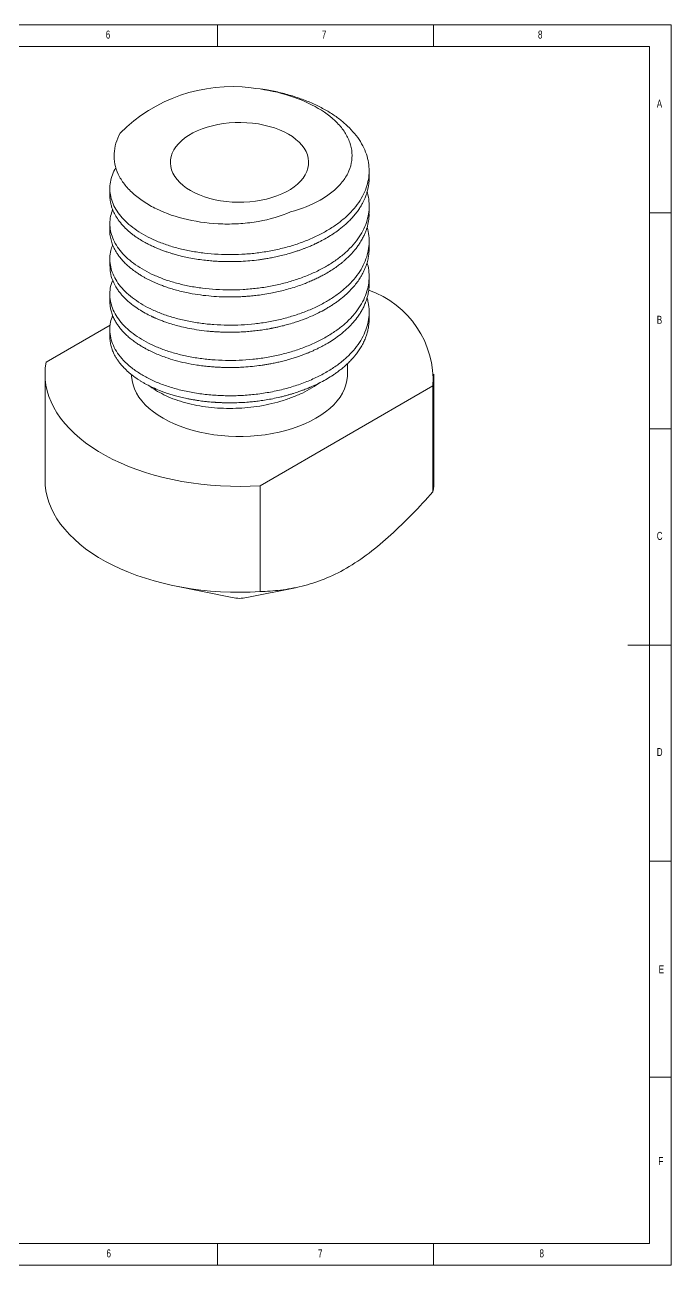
# Model space of a CAD drawing. Header units: millimetres. Extents: x 5 to 415, y 5 to 292.
# Drawn here: x 265.4 to 415, y 5 to 292 of the extents above; entities that cross this region are included whole.
import ezdxf

# ---------------------------------------------------------------- set-up
doc = ezdxf.new("R2010")
doc.units = ezdxf.units.MM
doc.styles.add('SLDTEXTSTYLE0', font='TXT', dxfattribs={"width": 0.75})

msp = doc.modelspace()

# ---------------------------------------------------------------- linework, layer by layer
at = {"color": 7, "linetype": 'Continuous', "lineweight": 0}
for p, q in [((415, 292), (5, 292)), ((310, 292), (310, 287)), ((360, 287), (360, 292)), ((415, 5), (415, 292)), ((410, 287), (10, 287)), ((410, 287), (410, 10)), ((415, 248.5), (410, 248.5)), ((410, 198.5), (415, 198.5)), ((415, 148.5), (405, 148.5)), ((410, 98.5), (415, 98.5)), ((410, 48.5), (415, 48.5)), ((10, 10), (410, 10)), ((310, 10), (310, 5)), ((360, 10), (360, 5)), ((5, 5), (415, 5))]:
    msp.add_line(p, q, dxfattribs=at)
at = {"color": 7, "linetype": 'Continuous', "lineweight": 15}
for p, q in [((345.10481, 256.60468), (345.10481, 258.23856)), ((285.10481, 254.15543), (285.10481, 252.52241)), ((345.10481, 248.43833), (345.10481, 250.07301)), ((285.10481, 245.99027), (285.10481, 244.35725)), ((345.10481, 240.27562), (345.10481, 241.90742)), ((285.10481, 237.82505), (285.10481, 236.19006)), ((345.10481, 232.10832), (345.10481, 233.7419)), ((285.10481, 229.65961), (285.10481, 228.0262)), ((345.10481, 223.94402), (345.10481, 225.57653)), ((270.35608, 213.91412), (285.20687, 222.4873)), ((285.10481, 221.49387), (285.10481, 219.86012)), ((340.10481, 211.17273), (340.10481, 213.61217)), ((270.10481, 211.17273), (270.10481, 186.67651)), ((360.10481, 186.67651), (360.10481, 211.17273)), ((319.85355, 185.33984), (359.85355, 208.43135)), ((359.85355, 208.43135), (359.85355, 183.93512)), ((319.85355, 160.84361), (319.85355, 185.33984)), ((300.08533, 162.18825), (313.43598, 159.45937)), ((316.77365, 159.45937), (328.0477, 161.76379))]:
    msp.add_line(p, q, dxfattribs=at)
at = {"color": 7, "linetype": 'Continuous', "lineweight": 15, "flags": 128}
for points in [[(326.41852, 266.69645), (327.33723, 266.11903), (328.16781, 265.49871), (328.90427, 264.83997), (329.5413, 264.14754), (330.07432, 263.42642), (330.49948, 262.6818), (330.81372, 261.91905), (331.01478, 261.14367), (331.10121, 260.36123), (331.07238, 259.57738), (330.92851, 258.79777), (330.67063, 258.02801), (330.30059, 257.27365), (329.82107, 256.54012), (329.23552, 255.83271), (328.54815, 255.15651), (327.76393, 254.5164), (326.8885, 253.917), (325.92816, 253.36261), (324.88984, 252.85723), (323.78102, 252.40451), (322.60969, 252.0077), (321.38429, 251.66967), (320.11364, 251.39285), (318.80691, 251.17923), (317.4735, 251.03036), (316.12302, 250.9473), (314.76521, 250.93066), (313.40984, 250.98055), (312.06669, 251.09662), (310.74542, 251.27803), (309.45557, 251.52347), (308.20642, 251.83118), (307.00697, 252.19893), (305.86587, 252.62407), (304.79133, 253.10356), (303.79111, 253.63392), (302.87239, 254.21134), (302.04182, 254.83165), (301.30536, 255.4904), (300.66833, 256.18282), (300.13531, 256.90394), (299.71015, 257.64856), (299.39591, 258.41131), (299.19485, 259.1867), (299.10842, 259.96913), (299.13724, 260.75298), (299.28112, 261.53259), (299.539, 262.30235), (299.90904, 263.05672), (300.38856, 263.79025), (300.97411, 264.49766), (301.66147, 265.17385), (302.4457, 265.81396), (303.32113, 266.41337), (304.28147, 266.96776), (305.31978, 267.47313), (306.4286, 267.92586), (307.59993, 268.32266), (308.82534, 268.6607), (310.09598, 268.93752), (311.40272, 269.15113), (312.73613, 269.30001), (314.08661, 269.38306), (315.44442, 269.3997), (316.79979, 269.34981), (318.14294, 269.23374), (319.4642, 269.05233), (320.75406, 268.80689), (322.00321, 268.49919), (323.20266, 268.13144), (324.34376, 267.70629), (325.41829, 267.22681), (326.41852, 266.69645)], [(319.85355, 185.33984), (317.56972, 185.23379), (315.27949, 185.19498), (312.98882, 185.22352), (310.70362, 185.31933), (308.42984, 185.48217), (306.17337, 185.7116), (303.94004, 186.00704), (301.73566, 186.36772), (299.56594, 186.79271), (297.4365, 187.2809), (295.35287, 187.83102), (293.32044, 188.44166), (291.34449, 189.11123), (289.43013, 189.83798), (287.58233, 190.62005), (285.80588, 191.4554), (284.10539, 192.34186), (282.48526, 193.27714), (280.94969, 194.25882), (279.50267, 195.28434), (278.14794, 196.35105), (276.88902, 197.45619), (275.72917, 198.59688), (274.6714, 199.77018), (273.71845, 200.97304), (272.87279, 202.20233), (272.13662, 203.45489), (271.51183, 204.72745), (271.00006, 206.01672), (270.60263, 207.31935), (270.32056, 208.63198), (270.15459, 209.95119), (270.10515, 211.27357), (270.17237, 212.59569), (270.35608, 213.91412)], [(340.10481, 211.17273), (340.09024, 210.68), (339.97375, 209.69684), (339.7413, 208.72055), (339.39399, 207.7557), (338.93343, 206.80678), (338.36177, 205.87822), (337.68168, 204.97435), (336.89633, 204.09937), (336.00937, 203.25737), (335.02494, 202.45228), (333.94764, 201.68784), (332.78248, 200.96763), (331.53491, 200.295), (330.21072, 199.67309), (328.81611, 199.10479), (327.35757, 198.59276), (325.8419, 198.13938), (324.27617, 197.74678), (322.66768, 197.41676), (321.02392, 197.15089), (319.35257, 196.95039), (317.66142, 196.8162), (315.95834, 196.74895), (314.25129, 196.74895), (312.54821, 196.8162), (310.85705, 196.95039), (309.1857, 197.15089), (307.54195, 197.41676), (305.93346, 197.74678), (304.36773, 198.13938), (302.85206, 198.59276), (301.39352, 199.10479), (299.9989, 199.67309), (298.67472, 200.295), (297.42714, 200.96763), (296.26199, 201.68784), (295.18469, 202.45228), (294.20026, 203.25737), (293.3133, 204.09937), (292.52795, 204.97435), (291.84785, 205.87822), (291.27619, 206.80678), (290.81564, 207.7557), (290.46833, 208.72055), (290.23588, 209.69684), (290.11939, 210.68), (290.10599, 211.03249)], [(319.85355, 160.84361), (317.56972, 160.73756), (315.27949, 160.69876), (312.98882, 160.7273), (310.70362, 160.82311), (308.42984, 160.98594), (306.17337, 161.21538), (303.94004, 161.51082), (301.73566, 161.8715), (299.56594, 162.29648), (297.4365, 162.78467), (295.35287, 163.3348), (293.32044, 163.94544), (291.34449, 164.615), (289.43013, 165.34176), (287.58233, 166.12383), (285.80588, 166.95918), (284.10539, 167.84564), (282.48526, 168.78092), (280.94969, 169.76259), (279.50267, 170.78812), (278.14794, 171.85483), (276.88902, 172.95996), (275.72917, 174.10066), (274.6714, 175.27395), (273.71845, 176.47681), (272.87279, 177.70611), (272.13662, 178.95866), (271.51183, 180.23122), (271.00006, 181.52049), (270.60263, 182.82313), (270.32056, 184.13576), (270.15459, 185.45497), (270.10481, 186.67651)]]:
    msp.add_lwpolyline(points, dxfattribs=at)
at = {"color": 7, "linetype": 'Continuous', "lineweight": 15}
for centre, radius, start, end in [((313.30939, 241.33798), 36.3572, 82.8393318, 135.2326292), ((337.82821, 209.72195), 22.06312, 356.6465132, 70.9889522), ((344.9898, 186.67967), 15.11501, 349.5383286, 359.9880132), ((315.10481, 167.73407), 8.44132, 258.5976176, 281.4023824)]:
    msp.add_arc(centre, radius, start, end, dxfattribs=at)
for points, knots in [([(319.87946, 277.14984), (320.2814, 277.10135), (321.77776, 276.92082), (324.30677, 276.39009), (327.41448, 275.56533), (330.36297, 274.53481), (333.08293, 273.34724), (335.54451, 272.0253), (337.75105, 270.58292), (339.71666, 268.99874), (341.42223, 267.28064), (342.83262, 265.4531), (343.92045, 263.54713), (344.66949, 261.59651), (345.07563, 259.63391), (345.14627, 257.67513), (344.88349, 255.71329), (344.28024, 253.75393), (343.33489, 251.8248), (342.05866, 249.95999), (340.47437, 248.19194), (338.61508, 246.54876), (336.50946, 245.0463), (334.16792, 243.68081), (331.59381, 242.44918), (328.80421, 241.36956), (325.8432, 240.46351), (322.76167, 239.74771), (319.61436, 239.23205), (316.44957, 238.9185), (313.2811, 238.80365), (310.11765, 238.87499), (306.97671, 239.13948), (303.90994, 239.59745), (300.9717, 240.24304), (298.21204, 241.06393), (295.67306, 242.0415), (293.36678, 243.16655), (291.2975, 244.42324), (289.47729, 245.80783), (287.93768, 247.30657), (286.71022, 248.89494), (285.8163, 250.54533), (285.26436, 252.22815), (285.05443, 253.92283), (285.16717, 255.62276), (285.65608, 257.30263), (286.11127, 258.42812), (286.49228, 258.96593), (286.49538, 258.97031)], [0, 0, 0, 0, 0.0083475013, 0.0310766323, 0.0539091876, 0.0767046591, 0.099323904, 0.1210766685, 0.1426070745, 0.1644564192, 0.1865648923, 0.2088074885, 0.2310545462, 0.2531762477, 0.2750471321, 0.2965870866, 0.3183155126, 0.3403456631, 0.3625552125, 0.3848156547, 0.406996702, 0.4289708403, 0.450617643, 0.4722129646, 0.4941492424, 0.5163094064, 0.5385666667, 0.5607908477, 0.5828529322, 0.6046295056, 0.6261540289, 0.6479812892, 0.6700759479, 0.6923134746, 0.7145643852, 0.7366987269, 0.7585906028, 0.7801437703, 0.8018473317, 0.8238606538, 0.8460619832, 0.8683231, 0.8905136931, 0.9125059165, 0.934178732, 0.9557527551, 0.9776692635, 0.9998180933, 1, 1, 1, 1]), ([(326.90619, 248.72038), (329.48675, 249.37886), (331.78991, 250.30513), (334.78734, 252.01123), (335.69244, 252.62271), (337.31829, 253.92952), (338.0442, 254.63192), (339.26666, 256.08362), (339.76609, 256.83243), (340.54461, 258.37533), (340.82446, 259.17712), (341.14149, 260.78131), (341.18834, 261.58428), (341.06858, 263.19191), (340.89766, 264.00322), (340.34383, 265.58451), (339.96296, 266.35611), (338.99631, 267.86176), (338.40463, 268.60153), (336.34942, 270.71682), (334.61803, 271.97903), (330.53907, 274.20924), (328.26831, 275.1333), (323.26581, 276.60064), (320.60952, 277.11893), (317.8414, 277.41161)], [0, 0, 0, 0, 0.125, 0.125, 0.1875, 0.1875, 0.25, 0.25, 0.3125, 0.3125, 0.375, 0.375, 0.4375, 0.4375, 0.5, 0.5, 0.5625, 0.5625, 0.625, 0.625, 0.75, 0.75, 0.875, 0.875, 1, 1, 1, 1]), ([(287.4968, 266.94181), (286.64405, 265.39447), (286.18006, 263.81007), (286.02674, 260.56746), (286.33736, 258.973), (287.43061, 256.64412), (287.90378, 255.87302), (289.03017, 254.40228), (289.68503, 253.69646), (291.17671, 252.34349), (292.02121, 251.69149), (293.86434, 250.47454), (294.85598, 249.91246), (298.03528, 248.36154), (300.48661, 247.51304), (305.65097, 246.33961), (308.44312, 245.99425), (312.60904, 245.88237), (313.99936, 245.90955), (316.78358, 246.10064), (318.16511, 246.26965), (322.14653, 246.97511), (324.67364, 247.7249), (326.90619, 248.72038)], [0, 0, 0, 0, 0.125, 0.125, 0.25, 0.25, 0.3125, 0.3125, 0.375, 0.375, 0.4375, 0.4375, 0.5, 0.5, 0.625, 0.625, 0.75, 0.75, 0.8125, 0.8125, 0.875, 0.875, 1, 1, 1, 1]), ([(345.09767, 256.60461), (345.09995, 256.54097), (345.11331, 256.16728), (345.06092, 255.52366), (344.95856, 254.71643), (344.82173, 254.03241), (344.6794, 253.47102), (344.54631, 253.02573), (344.41135, 252.62132), (344.24992, 252.18414), (344.02727, 251.64718), (343.72898, 251.0131), (343.33818, 250.28554), (342.83574, 249.46948), (342.19888, 248.56894), (341.45087, 247.65021), (340.63778, 246.77458), (339.82992, 245.99762), (339.04627, 245.31455), (337.77541, 244.29824), (336.26816, 243.26893), (334.69757, 242.36679), (333.88126, 241.93681), (333.46567, 241.72726), (333.25605, 241.62386), (333.1508, 241.57251), (333.09806, 241.54691), (333.07166, 241.53414), (333.05845, 241.52776), (333.05185, 241.52457), (333.04854, 241.52298), (333.04689, 241.52218), (333.04607, 241.52178), (333.04565, 241.52158), (333.04545, 241.52148), (332.97576, 241.48785), (332.81235, 241.40951), (332.5296, 241.27637), (332.17177, 241.11196), (331.7367, 240.91813), (331.22189, 240.69716), (330.63808, 240.4573), (329.98585, 240.20214), (329.26595, 239.93539), (328.46491, 239.65623), (327.5802, 239.36852), (326.47462, 239.03598), (325.20523, 238.69301), (323.83583, 238.36927), (322.58064, 238.10974), (321.44689, 237.90478), (320.43998, 237.74555), (319.14403, 237.56606), (317.50709, 237.38752), (315.98017, 237.28217), (314.9512, 237.23693), (314.42062, 237.2191), (313.89025, 237.20678), (313.36026, 237.19996), (312.83082, 237.19859), (312.26546, 237.20317), (311.58666, 237.21562), (310.71798, 237.24327), (309.62143, 237.29884), (308.30278, 237.39695), (306.77113, 237.55521), (305.10682, 237.78449), (303.4723, 238.07264), (302.01625, 238.3845), (300.80966, 238.684), (299.84001, 238.95356), (299.09531, 239.1792), (298.42721, 239.39476), (297.70811, 239.64193), (296.82202, 239.97142), (296.04286, 240.28898), (295.40836, 240.56625), (294.95248, 240.77423), (294.48065, 240.99937), (293.99457, 241.24249), (293.49603, 241.50436), (292.75499, 241.91417), (291.76727, 242.51059), (290.89121, 243.11451), (290.29798, 243.56275), (289.98177, 243.81173), (289.66726, 244.07025), (289.35524, 244.33844), (289.04654, 244.61645), (288.39531, 245.2322), (287.53396, 246.17041), (286.64098, 247.4155), (286.01183, 248.56063), (285.59224, 249.58902), (285.3333, 250.48931), (285.18787, 251.2544), (285.12594, 251.87979), (285.10003, 252.2874), (285.10766, 252.48556), (285.10907, 252.52237)], [0, 0, 0, 0, 0.003272397, 0.019215043, 0.033082814, 0.044875565, 0.054593173, 0.062235535, 0.068083003, 0.075730362, 0.08517755, 0.096424494, 0.109471103, 0.124317274, 0.140962888, 0.15954666, 0.176662536, 0.192310428, 0.206490256, 0.219201948, 0.257563329, 0.276752262, 0.286347704, 0.291145532, 0.293544457, 0.294743919, 0.29534365, 0.295643516, 0.295793449, 0.295868415, 0.295905898, 0.29592464, 0.295934011, 0.295938696, 0.295941039, 0.29594221, 0.298706495, 0.302410035, 0.307053618, 0.312637235, 0.319160876, 0.326624526, 0.334522665, 0.343256432, 0.352825813, 0.363230791, 0.374471349, 0.391231411, 0.406523562, 0.420347722, 0.432703816, 0.443591782, 0.453011562, 0.474505614, 0.495998828, 0.50162886, 0.507258836, 0.512888755, 0.518518619, 0.524148426, 0.529778178, 0.536577766, 0.545872241, 0.557661469, 0.571945275, 0.588723441, 0.607995713, 0.627531581, 0.644502406, 0.658907912, 0.670747865, 0.680022075, 0.686730392, 0.696108758, 0.707780159, 0.721744447, 0.727858217, 0.734325919, 0.74114755, 0.748323108, 0.755852592, 0.763735999, 0.782753935, 0.803924001, 0.809825295, 0.81587428, 0.822070957, 0.828415325, 0.834907384, 0.841547135, 0.871016657, 0.897648076, 0.921440866, 0.942394556, 0.96050873, 0.975783032, 0.988217162, 0.997810881, 1, 1, 1, 1]), ([(344.62983, 253.31494), (344.65324, 253.25063), (344.91076, 252.54323), (345.08633, 251.16983), (345.13378, 249.21436), (344.81286, 247.25121), (344.1597, 245.29449), (343.16283, 243.37283), (341.8385, 241.52064), (340.21029, 239.76981), (338.31282, 238.14748), (336.17114, 236.66668), (333.79447, 235.32062), (331.18539, 234.11045), (328.36688, 233.05572), (325.38429, 232.17749), (322.28926, 231.49147), (319.13686, 231.00636), (315.97095, 230.7233), (312.80268, 230.63703), (309.64081, 230.73703), (306.50749, 231.03089), (303.45672, 231.51774), (300.54239, 232.19074), (297.81363, 233.0366), (295.30976, 234.03667), (293.03885, 235.18295), (291.00616, 236.4587), (289.22593, 237.862), (287.73169, 239.37591), (286.55341, 240.97548), (285.71122, 242.63271), (285.2101, 244.31777), (285.05427, 246.01399), (285.19985, 247.67248), (285.56879, 248.74296), (285.74783, 249.26246)], [0, 0, 0, 0, 0.003009958, 0.033105208, 0.062788347, 0.092826894, 0.12325684, 0.153907835, 0.184601886, 0.215159492, 0.24540591, 0.2751812, 0.305041567, 0.335351084, 0.365943496, 0.396642849, 0.427269459, 0.457646183, 0.487604486, 0.517313343, 0.547481299, 0.577992755, 0.608674564, 0.639347655, 0.669833261, 0.699959123, 0.729649321, 0.759655186, 0.790063676, 0.820705172, 0.851402013, 0.881974602, 0.912247674, 0.942056328, 0.97188026, 1, 1, 1, 1]), ([(345.06185, 248.43762), (345.07793, 248.23975), (345.10422, 247.91627), (345.06427, 247.46788), (345.02848, 247.09204), (344.9777, 246.71682), (344.91537, 246.34234), (344.85059, 246.0187), (344.77671, 245.69284), (344.67791, 245.30239), (344.51129, 244.73836), (344.26466, 244.04334), (343.92172, 243.23746), (343.47623, 242.3569), (342.9457, 241.47164), (342.37717, 240.65044), (341.82645, 239.9412), (341.29027, 239.3145), (340.79931, 238.78601), (340.36292, 238.34634), (339.99708, 237.99671), (339.68893, 237.71452), (339.35059, 237.41514), (338.89176, 237.02594), (338.21491, 236.48721), (337.317, 235.82817), (336.22725, 235.10274), (335.14961, 234.45832), (334.15837, 233.91474), (333.26277, 233.45645), (332.28097, 232.99028), (331.20932, 232.52104), (329.9655, 232.0223), (328.51931, 231.50077), (326.92184, 230.99573), (325.32341, 230.55736), (323.82018, 230.20061), (322.22799, 229.87472), (320.60073, 229.59889), (318.99871, 229.38496), (317.68649, 229.24828), (316.63864, 229.16341), (315.60811, 229.09948), (314.47777, 229.05158), (313.16404, 229.02798), (311.80206, 229.03816), (310.06186, 229.09745), (307.92724, 229.25072), (305.40396, 229.55998), (303.17655, 229.95803), (301.31939, 230.38319), (299.89116, 230.76801), (298.63181, 231.15675), (297.53162, 231.53764), (296.61888, 231.88651), (295.84061, 232.20862), (295.15654, 232.51121), (294.49056, 232.82575), (293.84329, 233.15193), (293.21531, 233.4894), (292.60719, 233.83784), (292.07774, 234.16125), (291.59982, 234.4698), (291.11764, 234.79522), (290.53319, 235.21433), (289.83579, 235.7566), (289.05312, 236.43131), (288.23731, 237.23115), (287.52335, 238.04905), (286.95931, 238.80505), (286.5522, 239.43277), (286.24741, 239.96949), (286.02558, 240.41103), (285.86152, 240.77452), (285.70403, 241.15927), (285.45742, 241.84354), (285.21108, 242.87564), (285.08162, 243.80017), (285.11176, 244.30236), (285.11504, 244.35708)], [0, 0, 0, 0, 0.010165076, 0.016618114, 0.023071097, 0.029524024, 0.035976897, 0.042429715, 0.046292669, 0.052902533, 0.062691385, 0.075658986, 0.089304229, 0.105284625, 0.122769326, 0.137452266, 0.150807465, 0.162834866, 0.173534417, 0.181807306, 0.189063474, 0.194702505, 0.199109676, 0.207636826, 0.219193461, 0.233779321, 0.251394075, 0.26941062, 0.280754273, 0.292873407, 0.305768009, 0.319438062, 0.333883549, 0.352047889, 0.371685455, 0.389901781, 0.406696776, 0.422070358, 0.442463489, 0.459658816, 0.473655907, 0.484454415, 0.49308193, 0.506476175, 0.520424218, 0.53492605, 0.549981662, 0.576300162, 0.60415598, 0.633548961, 0.652345371, 0.669757423, 0.685505487, 0.699589455, 0.712324238, 0.721912863, 0.731501346, 0.741089688, 0.750677888, 0.760265948, 0.769853868, 0.779441649, 0.786177699, 0.793976209, 0.804490895, 0.817721572, 0.833668003, 0.8523299, 0.872544994, 0.887899232, 0.90117652, 0.912376715, 0.9214997, 0.928545377, 0.934747489, 0.945044108, 0.970141594, 0.996746339, 1, 1, 1, 1]), ([(344.62077, 245.12513), (344.67418, 244.97031), (344.94941, 244.17239), (345.11528, 242.70888), (345.10671, 240.75257), (344.73631, 238.78939), (344.03085, 236.8358), (342.98341, 234.92247), (341.61136, 233.0836), (339.94007, 231.35061), (338.00483, 229.74931), (335.82727, 228.28984), (333.41548, 226.96344), (330.77219, 225.77526), (327.92581, 224.74592), (324.9228, 223.89587), (321.81554, 223.23984), (318.65932, 222.78527), (315.4925, 222.53271), (312.32462, 222.47459), (309.16457, 222.60352), (306.04016, 222.92672), (303.00662, 223.44229), (300.11732, 224.14239), (297.42041, 225.01275), (294.95167, 226.03526), (292.71625, 227.20225), (290.72047, 228.49718), (288.9811, 229.91869), (287.53292, 231.44721), (286.4043, 233.05734), (285.61393, 234.72072), (285.16372, 236.40772), (285.06091, 238.10512), (285.23429, 239.66076), (285.59493, 240.63057), (285.75078, 241.04968)], [0, 0, 0, 0, 0.007236761, 0.037296905, 0.067017114, 0.097160455, 0.127670618, 0.158375524, 0.18909634, 0.219653678, 0.249873834, 0.279628094, 0.309601443, 0.34000017, 0.370656005, 0.401391828, 0.432027724, 0.462387268, 0.492303517, 0.522096509, 0.552362411, 0.582946655, 0.613674608, 0.644366632, 0.674844343, 0.704936778, 0.734652871, 0.764765129, 0.79525558, 0.825952823, 0.856678293, 0.887252438, 0.917500975, 0.947277481, 0.977215928, 1, 1, 1, 1]), ([(345.10399, 240.27561), (345.10425, 240.25664), (345.10643, 240.10054), (345.0967, 239.80062), (345.07255, 239.37513), (345.03821, 239.02455), (345.00454, 238.75323), (344.97728, 238.55981), (344.92773, 238.24634), (344.84278, 237.80132), (344.70124, 237.21427), (344.51621, 236.58804), (344.281, 235.92407), (343.98862, 235.22408), (343.6318, 234.49023), (342.96361, 233.29741), (341.81774, 231.67992), (340.41351, 230.19834), (339.31185, 229.21498), (338.67224, 228.68363), (337.99915, 228.16261), (337.29288, 227.65275), (336.55379, 227.15494), (335.78232, 226.66997), (334.74902, 226.06406), (333.33402, 225.31173), (331.392, 224.41378), (329.56475, 223.70045), (327.90682, 223.13768), (326.61915, 222.74496), (325.33018, 222.39648), (324.38153, 222.16705), (323.73549, 222.02221), (323.34303, 221.93785), (322.99145, 221.86519), (322.6812, 221.80332), (322.41271, 221.75148), (322.18628, 221.70897), (321.56939, 221.59597), (320.54522, 221.42629), (319.09453, 221.22982), (317.64625, 221.07636), (316.20403, 220.96504), (314.6381, 220.88886), (312.8896, 220.85802), (311.46752, 220.88362), (310.4955, 220.92396), (310.02098, 220.94797), (309.53909, 220.97686), (309.05003, 221.01086), (308.55403, 221.05019), (308.05131, 221.0951), (306.91171, 221.20858), (305.22974, 221.42745), (303.12528, 221.80659), (301.28793, 222.22535), (299.70661, 222.65763), (298.39085, 223.07363), (297.31491, 223.4552), (296.45454, 223.78931), (295.86985, 224.03375), (295.50224, 224.19433), (295.30185, 224.28369), (295.12547, 224.36382), (294.97265, 224.43441), (294.84298, 224.49516), (294.26138, 224.77123), (293.21725, 225.307), (291.76109, 226.17335), (290.59722, 226.98727), (289.69988, 227.70298), (289.03985, 228.28221), (288.40937, 228.89548), (287.81418, 229.5429), (287.2606, 230.22445), (286.49964, 231.29826), (285.71992, 232.79323), (285.17136, 234.5617), (285.15389, 235.70196), (285.14641, 236.19079)], [0, 0, 0, 0, 0.00097512, 0.008022187, 0.015412581, 0.022852938, 0.026068772, 0.029392373, 0.032823741, 0.042239574, 0.052382383, 0.063252155, 0.074848878, 0.087172537, 0.100223118, 0.114000605, 0.151602962, 0.190053216, 0.201201121, 0.212418358, 0.223704926, 0.235060826, 0.246486059, 0.257980624, 0.269544522, 0.291110347, 0.316347364, 0.345254756, 0.358494568, 0.375402945, 0.39009279, 0.402470785, 0.407276385, 0.411615862, 0.415489216, 0.418896443, 0.421837541, 0.42431251, 0.426321348, 0.442031942, 0.457614526, 0.473069104, 0.488395684, 0.50359427, 0.522903413, 0.544072173, 0.549080888, 0.554183365, 0.559379604, 0.564669605, 0.570053369, 0.575530896, 0.581102184, 0.607462327, 0.631445447, 0.653051209, 0.672279314, 0.689129494, 0.702710856, 0.714220352, 0.723657862, 0.726798612, 0.729619539, 0.732120643, 0.734301922, 0.736163376, 0.737705006, 0.759472208, 0.782916874, 0.808038851, 0.8212316, 0.834843892, 0.848875721, 0.863327082, 0.878197968, 0.893488376, 0.932215527, 0.97094073, 1, 1, 1, 1]), ([(344.61566, 236.9446), (344.69621, 236.69623), (344.98531, 235.80479), (345.13571, 234.24799), (345.07228, 232.29073), (344.65185, 230.32772), (343.89424, 228.37803), (342.79655, 226.47381), (341.37738, 224.64899), (339.66384, 222.93443), (337.69116, 221.35428), (335.47787, 219.91579), (333.03096, 218.60933), (330.35433, 217.44369), (327.48115, 216.44022), (324.45893, 215.61868), (321.3407, 214.99283), (318.18191, 214.56879), (315.01437, 214.34671), (311.84709, 214.31634), (308.68914, 214.47446), (305.57491, 214.82694), (302.55982, 215.37105), (299.69665, 216.09794), (297.03253, 216.99232), (294.5989, 218.03721), (292.39912, 219.22438), (290.44056, 220.53862), (288.74293, 221.97783), (287.34147, 223.52038), (286.2629, 225.14042), (285.52449, 226.80923), (285.12493, 228.49817), (285.0752, 230.19615), (285.27347, 231.66473), (285.62645, 232.5491), (285.75981, 232.88323)], [0, 0, 0, 0, 0.011584335, 0.041577137, 0.071330887, 0.101546838, 0.132104366, 0.162829954, 0.193544242, 0.224068265, 0.25422966, 0.283959225, 0.314013672, 0.344468964, 0.375155093, 0.405894078, 0.436506091, 0.46681573, 0.496658423, 0.526531466, 0.55686291, 0.58748695, 0.618227768, 0.648905469, 0.679342369, 0.709369087, 0.739107539, 0.769294059, 0.799833657, 0.830553434, 0.861274233, 0.891816862, 0.922008319, 0.951748959, 0.981770099, 1, 1, 1, 1]), ([(345.08174, 232.1082), (345.0878, 231.91531), (345.10735, 231.29295), (344.97937, 230.31122), (344.76004, 229.23755), (344.50297, 228.37542), (344.20933, 227.57162), (343.85375, 226.76026), (343.39224, 225.87964), (342.86139, 225.01292), (342.13473, 223.9806), (341.17256, 222.82105), (339.88473, 221.52739), (338.49601, 220.35145), (337.03259, 219.29009), (335.94372, 218.59882), (335.22347, 218.17617), (334.88403, 217.98266), (334.54006, 217.79214), (334.19163, 217.60465), (333.83882, 217.42025), (333.48171, 217.23893), (333.08748, 217.04466), (332.58452, 216.80432), (331.89604, 216.48946), (331.13406, 216.16233), (330.34526, 215.84436), (329.58006, 215.55299), (328.71842, 215.24563), (327.75695, 214.92723), (326.65817, 214.59293), (325.47869, 214.26889), (324.28069, 213.97536), (323.16712, 213.73202), (322.14312, 213.53247), (321.21275, 213.37071), (320.3791, 213.24127), (319.18874, 213.07588), (317.59973, 212.89962), (316.07288, 212.79151), (315.04383, 212.74443), (314.51317, 212.72565), (313.9827, 212.71238), (313.45258, 212.70462), (312.92298, 212.70232), (312.39009, 212.70569), (311.79772, 212.71503), (311.09021, 212.73398), (310.21694, 212.77046), (309.18089, 212.83289), (307.98654, 212.93133), (306.64035, 213.07726), (304.8081, 213.33084), (302.6268, 213.73423), (300.2514, 214.32141), (298.27882, 214.9355), (296.65888, 215.53477), (295.34032, 216.09136), (294.33181, 216.57208), (293.67428, 216.91372), (293.36141, 217.08317), (293.20887, 217.16748), (293.13357, 217.20953), (293.09615, 217.23052), (293.07751, 217.24101), (293.0682, 217.24626), (293.06355, 217.24888), (293.06122, 217.25019), (293.06006, 217.25084), (293.05948, 217.25117), (293.05919, 217.25133), (293.05903, 217.25143), (292.9225, 217.32843), (292.57324, 217.52906), (291.94913, 217.90745), (291.13223, 218.44383), (290.26657, 219.07636), (289.40059, 219.78714), (288.57306, 220.55426), (287.95096, 221.22153), (287.51474, 221.74517), (287.24809, 222.08648), (286.98865, 222.44239), (286.73806, 222.81303), (286.49805, 223.19847), (286.27041, 223.59876), (285.95129, 224.21925), (285.60789, 225.04056), (285.31448, 226.04038), (285.15981, 226.97551), (285.09295, 227.63124), (285.11046, 227.97302), (285.11318, 228.02608)], [0, 0, 0, 0, 0.009915268, 0.031990209, 0.050507955, 0.065467934, 0.07692141, 0.09267923, 0.108437211, 0.124195355, 0.139953662, 0.165806995, 0.190418543, 0.217121095, 0.239725345, 0.261201688, 0.266023759, 0.270845824, 0.275667884, 0.280489937, 0.285311985, 0.290134027, 0.294956063, 0.30109539, 0.310013122, 0.321709094, 0.330060563, 0.339412234, 0.349764085, 0.36111609, 0.373468221, 0.388014027, 0.401452133, 0.4137825, 0.425005091, 0.435119872, 0.444126813, 0.452025888, 0.473522401, 0.495018058, 0.500648727, 0.506279338, 0.511909892, 0.517540389, 0.523170828, 0.528801211, 0.534558057, 0.542119815, 0.551486432, 0.562657835, 0.575633938, 0.590414637, 0.606999815, 0.636865171, 0.665167137, 0.691905549, 0.710935377, 0.729085267, 0.746355187, 0.754660854, 0.758731249, 0.760745825, 0.761747956, 0.762247732, 0.762497298, 0.762622, 0.762684331, 0.762715492, 0.762731071, 0.76273886, 0.762742754, 0.762744701, 0.762746649, 0.769150597, 0.779318333, 0.793249506, 0.810943633, 0.826609906, 0.844373994, 0.864235704, 0.871397065, 0.878796363, 0.886433599, 0.894308771, 0.902421877, 0.910772918, 0.919361891, 0.940940164, 0.961046968, 0.979682206, 0.996845796, 1, 1, 1, 1]), ([(344.6127, 228.78216), (344.71803, 228.43424), (345.018, 227.44341), (345.14795, 225.78732), (345.03038, 223.82893), (344.5595, 221.86633), (343.7499, 219.9213), (342.60233, 218.02696), (341.13666, 216.21691), (339.34358, 214.48443), (337.23551, 212.86088), (334.80937, 211.36152), (332.1196, 210.0134), (329.17869, 208.83391), (326.03588, 207.8489), (322.7522, 207.07934), (319.39392, 206.53728), (316.01507, 206.22512), (312.6325, 206.13709), (309.26024, 206.26141), (305.928, 206.60659), (302.70134, 207.17032), (299.64463, 207.94268), (296.81515, 208.90499), (294.24652, 210.03908), (291.9447, 211.33227), (289.92228, 212.76871), (288.20827, 214.34157), (286.843, 216.02202), (285.85517, 217.77726), (285.25425, 219.57156), (285.0486, 221.3809), (285.18069, 223.12022), (285.56923, 224.2292), (285.75216, 224.75131)], [0, 0, 0, 0, 0.016180113, 0.04607887, 0.075867802, 0.106129273, 0.136706553, 0.167424955, 0.198104873, 0.228568048, 0.260628976, 0.292333161, 0.324525024, 0.357106063, 0.389865671, 0.422586184, 0.455051491, 0.487055502, 0.518782314, 0.55102391, 0.583633424, 0.616399135, 0.649103133, 0.681529964, 0.713475026, 0.745237558, 0.777526758, 0.810162468, 0.842931933, 0.875617094, 0.908003245, 0.939887351, 0.971698681, 1, 1, 1, 1]), ([(345.10466, 223.94402), (345.1041, 223.85364), (345.10299, 223.67141), (345.09077, 223.34115), (345.06057, 222.88632), (344.98696, 222.24244), (344.83648, 221.40194), (344.59457, 220.47918), (344.25507, 219.50736), (343.82259, 218.51828), (343.3732, 217.68296), (342.96858, 217.02548), (342.66475, 216.56731), (342.33003, 216.0982), (341.9626, 215.619), (341.56062, 215.13066), (341.04984, 214.5521), (340.42842, 213.90642), (339.69726, 213.2174), (338.95813, 212.5804), (338.21885, 211.99371), (337.48657, 211.45536), (336.55208, 210.81589), (335.39144, 210.0943), (333.97972, 209.31516), (332.78619, 208.72791), (331.94942, 208.34943), (331.53653, 208.17026), (331.33158, 208.08313), (331.22949, 208.04017), (331.17854, 208.01884), (331.15309, 208.00821), (331.14038, 208.00291), (331.13402, 208.00026), (331.13084, 207.99893), (331.12925, 207.99827), (331.12846, 207.99794), (331.12806, 207.99778), (331.12786, 207.99769), (331.12775, 207.99765), (331.06704, 207.97236), (330.88791, 207.89821), (330.53062, 207.75344), (329.99403, 207.54357), (329.40777, 207.32555), (328.81194, 207.11463), (328.24861, 206.92368), (327.61907, 206.72056), (326.92165, 206.50779), (326.15477, 206.28815), (325.31689, 206.06473), (324.19241, 205.78821), (322.82937, 205.49277), (321.28145, 205.21149), (319.83409, 204.99425), (318.49387, 204.83143), (316.43418, 204.63484), (314.2068, 204.52802), (312.10092, 204.53673), (311.05289, 204.56856), (310.53054, 204.59131), (310.26982, 204.60439), (310.13958, 204.61135), (310.07449, 204.61494), (310.04196, 204.61676), (310.02569, 204.61768), (310.01756, 204.61814), (310.01349, 204.61837), (310.01146, 204.61849), (310.01044, 204.61854), (310.00993, 204.61857), (310.00968, 204.61859), (309.96206, 204.62129), (309.85301, 204.62758), (309.66857, 204.63873), (309.44226, 204.65327), (309.17425, 204.67175), (308.73857, 204.70424), (308.09712, 204.75871), (307.3614, 204.83324), (306.652, 204.91603), (306.00223, 205.00046), (305.30168, 205.10172), (304.55215, 205.22212), (303.75573, 205.36407), (302.74888, 205.56289), (301.59547, 205.82211), (300.36014, 206.14199), (299.25283, 206.46533), (298.2682, 206.78423), (297.40048, 207.09168), (296.32797, 207.50268), (295.05017, 208.05023), (293.96645, 208.58785), (293.28968, 208.95453), (292.98009, 209.12776), (292.67559, 209.30372), (292.37623, 209.48237), (292.0821, 209.66367), (291.79325, 209.84753), (291.48432, 210.05083), (291.10401, 210.30969), (290.60819, 210.6639), (290.05532, 211.08747), (289.47649, 211.56678), (288.89837, 212.08646), (288.29162, 212.68761), (287.69442, 213.35161), (287.15518, 214.03526), (286.70465, 214.69077), (286.345, 215.29157), (286.06228, 215.83398), (285.84373, 216.31516), (285.67795, 216.73298), (285.46468, 217.34492), (285.24697, 218.17913), (285.13747, 218.99554), (285.10953, 219.54684), (285.10358, 219.74608), (285.1051, 219.85053), (285.10524, 219.86012)], [0, 0, 0, 0, 0.004646145, 0.009367236, 0.016993014, 0.028029805, 0.042477298, 0.060335082, 0.075893622, 0.093353413, 0.112714299, 0.120841661, 0.12926253, 0.137976904, 0.14698478, 0.156286158, 0.165881035, 0.180527475, 0.194488425, 0.207763871, 0.220353801, 0.232258206, 0.243477075, 0.264112969, 0.283853916, 0.302699888, 0.311788173, 0.316248492, 0.31845768, 0.319557029, 0.320105393, 0.320379247, 0.320516092, 0.320584494, 0.320618689, 0.320635786, 0.320644334, 0.320648608, 0.320650745, 0.320651813, 0.320652882, 0.322936689, 0.327382034, 0.333988865, 0.342757106, 0.3487381, 0.355424877, 0.36281743, 0.370915748, 0.379719823, 0.389229643, 0.399445197, 0.417581055, 0.434453448, 0.450062315, 0.464407597, 0.477489243, 0.515891434, 0.535101208, 0.544707173, 0.54951029, 0.551911864, 0.553112653, 0.553713048, 0.554013245, 0.554163344, 0.554238393, 0.554275918, 0.55429468, 0.554304062, 0.554308752, 0.554311098, 0.55431227, 0.555846711, 0.557835208, 0.560278618, 0.563176937, 0.566530167, 0.574441112, 0.584107143, 0.590694184, 0.597903088, 0.605733851, 0.614186464, 0.623260918, 0.632957207, 0.649020229, 0.663884609, 0.677550297, 0.690017244, 0.701285408, 0.711354752, 0.732839114, 0.754322841, 0.7591465, 0.763970126, 0.768793721, 0.773617285, 0.778440818, 0.783264319, 0.788087789, 0.794209108, 0.803107865, 0.8147839, 0.825363758, 0.837505794, 0.851209934, 0.866476096, 0.881800726, 0.895762375, 0.908360979, 0.919596482, 0.929468833, 0.937977986, 0.945123903, 0.966641444, 0.988158023, 0.993794157, 0.999430227, 1, 1, 1, 1]), ([(294.37109, 208.40458), (294.39445, 208.38439), (294.90179, 207.94597), (296.13572, 207.18652), (298.06813, 206.14439), (300.2527, 205.2498), (302.64419, 204.49785), (305.21971, 203.90875), (307.92739, 203.49525), (310.7137, 203.26426), (313.52625, 203.21577), (316.34547, 203.34289), (319.15943, 203.65993), (321.95142, 204.16936), (324.6713, 204.86801), (327.26599, 205.74295), (329.67956, 206.77857), (331.88544, 207.93436), (333.16089, 208.80545), (333.7891, 209.2345)], [0, 0, 0, 0, 0.003002667, 0.065205561, 0.126442669, 0.18831969, 0.251063827, 0.314274354, 0.377532122, 0.440416091, 0.502520055, 0.563729829, 0.625714458, 0.688525984, 0.751761044, 0.814999509, 0.877821113, 0.939822096, 1, 1, 1, 1]), ([(359.85355, 183.93512), (356.69889, 180.3967), (353.46911, 177.01083), (348.49393, 172.48327), (346.81053, 171.0647), (343.3776, 168.46701), (341.60836, 167.27866), (336.35952, 164.24761), (332.93869, 162.93093), (327.88961, 161.69371), (326.23047, 161.40456), (322.99785, 161.00637), (321.41445, 160.89501), (319.85355, 160.84361)], [0, 0, 0, 0, 0.25, 0.25, 0.375, 0.375, 0.5, 0.5, 0.75, 0.75, 0.875, 0.875, 1, 1, 1, 1])]:
    msp.add_open_spline(points, degree=3, knots=knots, dxfattribs=at)

# ---------------------------------------------------------------- texts
at = {"color": 7, "linetype": 'Continuous', "lineweight": 0, "char_height": 1.85208, "attachment_point": 1, "style": 'SLDTEXTSTYLE0'}
for s, insert in [('6', (284.16667, 290.66802)), ('7', (334.16667, 290.66802)), ('8', (384.16667, 290.66802)), ('A', (411.66667, 274.66802)), ('B', (411.66667, 224.66802)), ('C', (411.66667, 174.66802)), ('D', (411.66667, 124.66802)), ('E', (412.10954, 74.38186)), ('F', (412.04266, 30.00188)), ('6', (284.32898, 8.66802)), ('7', (333.27538, 8.66802)), ('8', (384.52971, 8.66802))]:
    msp.add_mtext(s, dxfattribs=dict(at, insert=insert))

doc.saveas('drawing.dxf')
